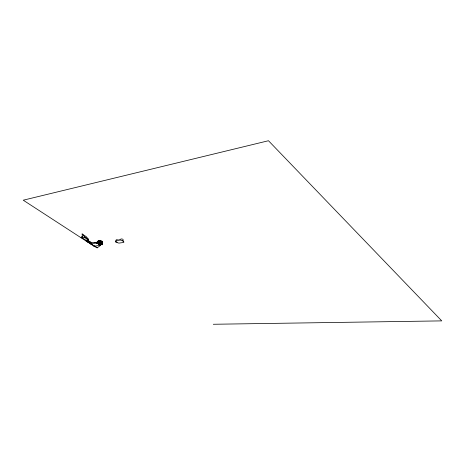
<?xml version="1.0" encoding="UTF-8"?>
<svg xmlns="http://www.w3.org/2000/svg" width="465" height="465" viewBox="0 0 465 465"><rect width="100%" height="100%" fill="white"/><g stroke="black" fill="none" stroke-linecap="round" stroke-linejoin="round"><path stroke-width="0.7" d="M99.382 241.748C101.027 239.923 101.184 243.683 100.731 242.823C99.516 239.173 105.416 244.451 100.068 243.91L99.824 243.631L100.318 243.195M100.8 241.562L102.434 242.643M99.638 242.062L100.388 241.922L99.243 242.492L99.266 241.823M100.016 244.311L100.184 243.41L99.911 244.079L100.289 244.59L101.213 243.997L100.585 244.549M97.505 242.422L96.83 243.044M102.422 241.98L100.748 240.794L98.388 241.12L97.836 241.527L98.993 241.294L98.76 242.37L97.888 242.904L97.354 242.451M99.336 242.713C97.912 243.154 99.022 241.742 98.318 241.87M99.132 242.178L99.434 241.98M98.295 242.643C100.184 239.649 95.988 242.864 98.167 241.242M98.708 242.329L97.708 242.875L97.452 242.457C96.61 240.969 100.481 241.149 98.365 241.271L98.847 241.219L98.766 241.626M97.877 241.661C96.488 241.05 98.65 241.887 97.586 242.538L97.813 241.649L97.673 242.387M101.126 243.608L101.213 243.015L100.725 244.177M98.121 241.364C97.406 241.341 97.4 241.945 98.179 241.411L98.545 241.271C97.691 242.12 97.388 243.718 97.598 242.044L97.452 242.451L97.563 242.05M99.702 242.137C99.963 242.277 96.877 242.323 97.993 242.718M98.597 242.317C99.429 241.056 98.324 243.619 97.737 242.753C98.034 240.574 97.505 241.922 97.993 241.242M102.41 242.759L101.556 243.439L101.684 243.079L102.021 244.857L102.538 243.951L101.434 242.887M101.097 243.236L101.138 243.125M97.976 242.155L97.603 242.149L97.935 241.155M97.848 242.8L97.853 241.381L97.586 242.067M98.069 242.672C97.58 242.149 97.563 241.259 98.179 241.428L97.72 242.155L98.255 241.736M97.714 241.573C97.621 241.631 97.232 241.754 98.51 241.213L99.574 241.934M97.313 241.475C97.795 241.986 98.156 240.87 97.749 241.91M98.039 241.364C97.4 241.876 98.237 241.207 98.109 241.568M97.912 241.405C98.074 241.655 96.964 241.376 97.848 241.591M97.551 241.498L96.737 242.788M97.603 241.695L97.394 241.469L97.697 241.73M100.103 243.741L100.306 243.34M99.278 241.905L99.702 241.864M98.842 241.881L98.26 242.352M97.406 241.521L96.755 242.811L97.586 241.649M97.051 243.026L96.685 242.649L97.522 242.538M96.941 242.939L96.819 242.457M96.813 242.84L96.859 242.637M100.457 244.462C102.486 241.916 99.62 245.944 100.208 243.305L99.952 243.765L101.143 243.677M100.254 244.34L100.649 244.049M100.777 241.672L100.411 241.62L100.824 240.922M101.149 243.974L100.161 244.421L100.33 243.393M97.842 242.55L97.685 242.457M99.853 242.027L100.888 241.684L100.684 242.213L102.038 243.114L102.527 242.038L101.01 242.091M97.749 242.126L99.336 241.445L100.475 242.596L99.15 242.8L99.033 242.486L99.83 242.992L99.44 244.142L97.406 242.724M101.684 243.026L101.597 242.649L101.928 243.271L102.277 243.149M98.842 244.038L99.481 244.102L97.58 242.91L98.371 241.178M96.912 242.544L96.714 243.073M97.755 241.881L100.457 242.596L97.853 241.945M96.854 242.794L96.581 242.591L96.993 242.765M97.906 241.87L97.679 242.009M102.48 241.597L102.527 242.038L101.161 242.189M101.736 241.3L102.434 241.684L101.521 241.073L101.387 241.422L102.335 241.852M101.103 243.904L100.783 244.253L101.039 243.805M98.051 242.492L97.946 242.602M97.883 242.777L98.76 241.934L98.766 241.289L98.324 241.62L98.737 241.271L98.685 242.364M101.004 244.073C99.452 243.701 105.288 244.108 100.8 243.817M97.883 242.003L97.603 242.149M98.26 242.027L98.446 242.463L98.539 241.887M99.464 243.904C98.772 243.247 97.923 244.991 99.44 243.945M100.085 244.363L100.353 243.817M100.609 243.428L100.242 243.654M100.649 243.608L100.702 243.561M98.876 241.533L98.952 241.992L98.999 241.306M100.085 241.94L99.068 242.41L99.202 242.108M96.97 242.875L90.262 243.776M99.225 242.893L99.097 242.585L99.504 242.864M101.713 243.48L101.655 242.811M100.411 242.62L99.911 244.073L100.62 244.509L100.022 244.102M99.928 243.666L100.213 243.445M100.835 244.212L100.033 244.259L100.58 244.369L100.178 244.427L100.388 243.422L100.051 243.962M101.219 243.59L101.725 243.358L100.725 242.747M96.697 242.678L100.69 245.247L97.173 247.851L93.971 246.2L94.157 245.723M97.697 242.498L97.83 242.067M100.138 244.108L100.475 243.3M98.952 241.992L99.01 241.626M101.823 243.073L102.376 243.026L100.068 243.91M100.085 243.98L100.097 243.404M98.795 244.131C98.935 243.294 98.028 244.997 99.394 244.003M99.365 242.143L99.19 242.3M97.022 243.009L97.104 242.62M97.005 242.997L98.464 242.643M101.957 241.416L101.73 241.23L102.277 241.661M100.225 244.189L100.481 243.968M100.423 243.927L100.178 244.096L100.481 244.026M98.493 241.643L98.807 241.521L98.132 242.625M97.877 241.475L97.737 242.079M98.871 243.84L98.818 244.195M96.801 242.997L96.964 242.643M100.103 243.178L99.992 243.683M99.417 242.399L100.771 243.3L101.039 242.654M102.056 242.794C102.73 242.649 101.539 242.585 101.672 242.213M102.091 241.893L102.474 241.504L101.765 241.033L101.387 241.422M102.004 242.631L102.527 242.038M97.662 242.945L98.307 241.19L98.749 241.358M99.121 241.754L98.911 242.306L98.109 242.422M99.051 242.498L99.324 241.469L100.37 242.556M99.405 241.835L98.906 242.992L99.748 242.858L99.963 242.312M100.364 242.143L99.19 241.37L100.027 240.998L99.295 241.103M99.917 241.765L100.469 241.759L100.068 241.963M99.586 242.724L99.429 243.294L100.347 243.654M100.748 240.794L100.359 241.724M97.662 242.189L97.97 241.265M90.512 243.398L90.373 243.759L92.349 244.654M90.815 243.695L90.96 243.329M85.264 240.51L88.385 240.033L88.623 239.434L86.246 236.668L82.125 233.953L82.381 236.743L82.009 237.667L91.152 243.643M213.301 324.268L441.75 320.885L268.479 140.732L23.25 200.194L81.125 237.807L84.241 237.313L84.485 236.714L82.125 233.953M81.236 237.789L81.602 236.865L82.381 236.743M102.254 242.951L100.771 243.3M97.848 241.323L98.342 241.19M97.702 242.259L97.638 242.823L97.522 242.381M97.609 242.271L97.714 242.794L98.109 242.747L97.627 242.742M98.266 242.585L98.627 242.009M100.475 241.835L100.376 241.591M101.324 242.131L99.928 241.259M101.19 242.498L101.614 242.637M101.074 242.62L101.62 242.643M97.894 241.724L98.225 241.44L97.941 241.754M100.69 241.701L100.394 241.614L100.713 241.568M97.935 241.788L98.481 241.318M98.289 242.567L98.58 242.248M98.458 242.713L98.929 241.974L98.429 242.736L97.638 242.91M101.004 243.858L100.446 244.392L100.742 244.195M98.597 241.928L98.929 241.498L98.621 241.12L98.94 241.405M100.864 244.096L100.405 244.363M116.047 240.05L116.901 239.574M98.121 241.475L98.528 241.277L98.255 241.492M97.993 242.835L98.394 242.567L97.976 242.846M98.743 241.527L98.475 241.754M100.655 240.887L97.923 241.248M100.591 241.509L99.347 241.724M101.893 243.247L102.254 243.166M119.569 239.481L121.865 238.87L123.254 239.522M97.906 242.713L97.946 242.486M99.417 243.788L98.749 243.805M81.602 236.865L81.125 237.807L94.087 246.183M99.039 243.172L99.818 243.021M87.571 242.015L96.953 242.8M99.278 242.509L97.743 242.753L97.685 242.434M97.545 242.678L98.115 242.928M99.429 243.294L100.231 243.178L101.149 243.753M101.544 243.218L101.963 243.236L101.51 243.305M116.221 241.544A0.605 0.471 80.6 0 0 116.093 241.748L115.57 241.969L117.099 242.428A1.633 0.599 20 0 0 119.284 243.061L123.463 242.468A1.639 0.61 19.9 0 0 123.37 241.533L123.231 241.434A0.61 0.471 80.7 0 0 123.272 241.178M116.093 241.748L115.954 241.649A1.633 0.605 20.1 0 1 115.837 240.713L120.017 240.103A1.645 0.61 20 0 1 122.225 240.742L123.766 241.213L123.231 241.434M93.971 246.2L100.69 245.247M117.645 239.469L118.284 239.481M94.244 242.759L96.935 242.777M102.329 243.91L101.806 243.387M98.865 241.225L98.969 241.614M88.46 241.881L90.896 242.561M88.676 242.038L85.822 240.428L94.529 246.119M85.374 240.492L88.798 242.428M98.673 241.079L98.993 241.283M98.586 241.172L98.911 241.376M100.184 244.358L100.144 244.061L100.388 244.497M87.071 239.824L90.954 242.37M87.292 240.236L90.623 242.416M84.485 236.714L88.623 239.434M84.241 237.313L88.385 240.033M98.876 242.439L99.87 242.957M97.877 241.219L98.609 241.695M97.574 242.637L97.917 242.87M95.755 246.566L97.173 247.851M98.574 242.55L98.783 243.003M117 242.073A0.605 0.471 80.6 0 1 116.959 242.329M122.365 240.841A0.61 0.471 80.7 0 1 123.086 240.69M98.993 241.661L98.917 241.998L98.969 241.649"/></g></svg>
